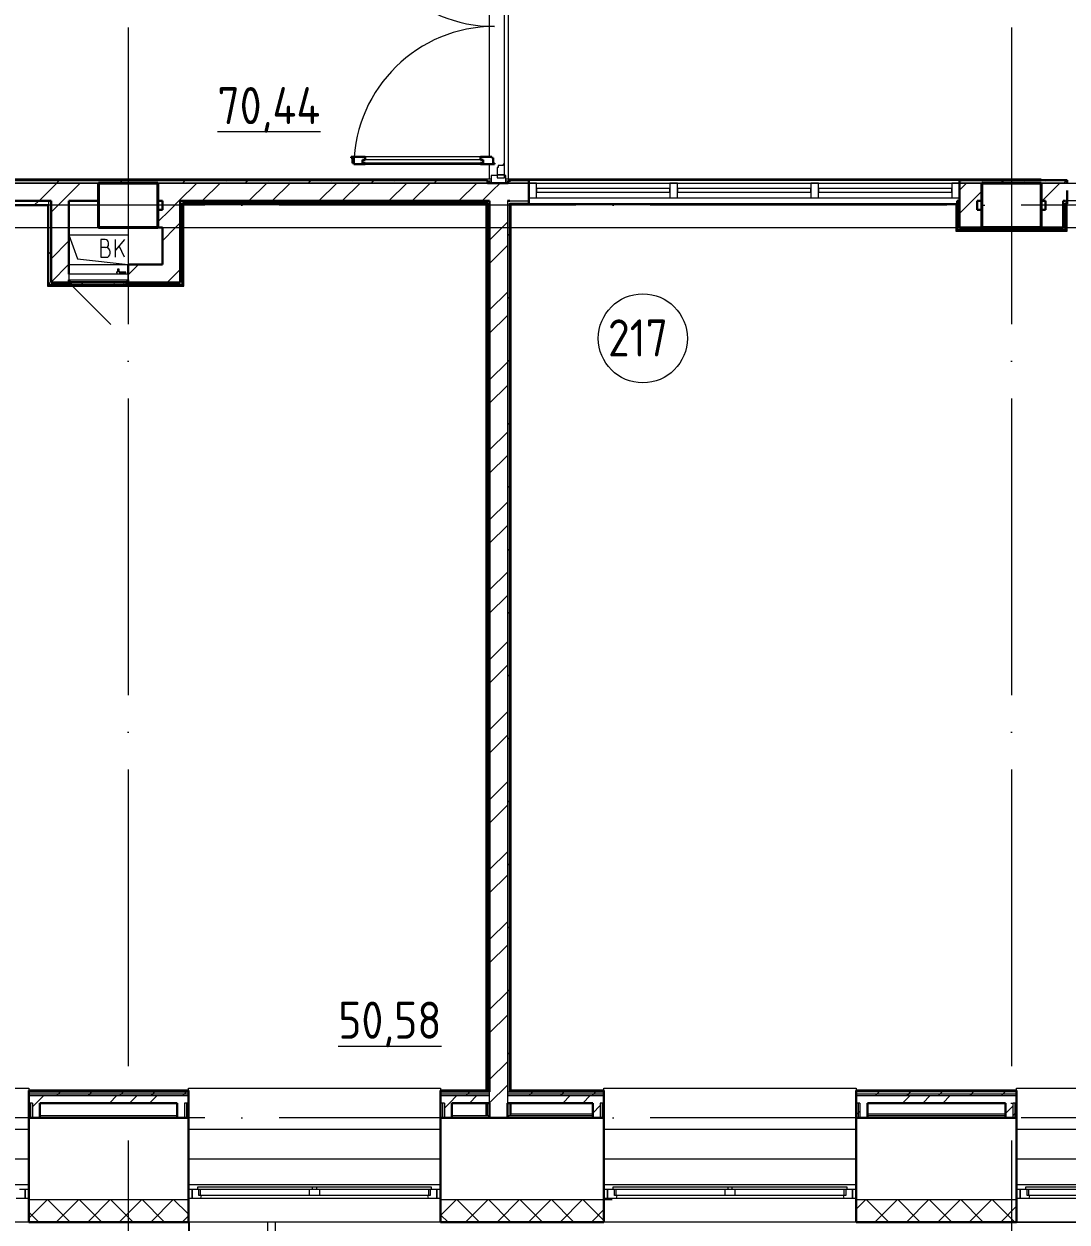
# Model space of a CAD drawing. Header units: millimetres. Extents: x -325553 to 627452, y -28539 to 738858.
# Drawn here: x 137564 to 144592, y 418577 to 426651 of the extents above; entities that cross this region are included whole.
import ezdxf

# ---------------------------------------------------------------- set-up
doc = ezdxf.new("R2010")
doc.units = ezdxf.units.MM
doc.linetypes.add('ADSK_Линия сетки', pattern=[25, 20, -2.5, 0, -2.5])
doc.linetypes.add('ADSK_Сверху', pattern=[450, 300, -150])
for name, color, linetype, lineweight in [('_ Окна', 7, 'Continuous', 9), ('Витраж', 7, 'Continuous', 9), ('Двери', 252, 'Continuous', 9), ('Крыша', 7, 'Continuous', 9), ('Линии', 7, 'Continuous', 9), ('Марки помещений', 252, 'Continuous', 20), ('Несущие колонны', 252, 'Continuous', 18), ('Оборудование', 8, 'Continuous', 18), ('Ограждение', 252, 'Continuous', 9), ('Окна', 252, 'Continuous', 9), ('Оси', 252, 'Continuous', 9), ('Панели витража', 252, 'Continuous', 9), ('Перекрытие', 252, 'Continuous', 18), ('Стены внутренние', 7, 'Continuous', 18), ('Стены наружные', 7, 'Continuous', 18), ('Стены штриховка', 7, 'Continuous', 9)]:
    doc.layers.add(name, color=color, linetype=linetype, lineweight=lineweight)
doc.layers.add('Двери открывание', color=7, linetype='Continuous', lineweight=9, true_color=0xc0c0c0)
doc.styles.add('GOST Common_2', font='', dxfattribs={"width": 0.9, "height": 250})
doc.styles.get('GOST Common_2').set_extended_font_data('GOST type B')

# ---------------------------------------------------------------- blocks, each defined once
blk = doc.blocks.new('2 этаж')
at = {"color": 251, "lineweight": 18, "true_color": 0x636466}
for p, q in [((137126, -12689.3), (137183.5, -12850.4)), ((137126, -12689.3), (137526, -12689.3)), ((137370.4, -12720), (137340.4, -12720)), ((137340.4, -12720), (137340.4, -12840)), ((137393.8, -12753.3), (137393.8, -12743.3)), ((137500.4, -12720), (137440.4, -12791.5)), ((137440.4, -12840), (137440.4, -12720)), ((137526, -12689.3), (137526, -12889.3)), ((137373.8, -12773.3), (137340.4, -12773.3)), ((137403.8, -12813.3), (137403.8, -12803.3)), ((137500.4, -12840), (137464.5, -12762.9)), ((137183.5, -12850.4), (137526, -12889.3)), ((137340.4, -12840), (137377.1, -12840))]:
    blk.add_line(p, q, dxfattribs=at)
for centre, radius, start, end in [((137370.4, -12743.3), 23.3, 0, 90), ((137373.8, -12753.3), 20, 270, 0), ((137373.8, -12803.3), 30, 0, 90), ((137377.1, -12813.3), 26.7, 270, 0)]:
    blk.add_arc(centre, radius, start, end, dxfattribs=at)
at = {"layer": '_ Окна', "color": 251, "lineweight": 18, "true_color": 0x636466}
for p, q in [((136831, -19121.3), (136793, -19121.3)), ((136831, -19179.3), (136831, -19121.3)), ((137994, -19121.3), (137956, -19121.3)), ((137956, -19121.3), (137956, -19179.3)), ((138002, -19162.3), (138002, -19121.3)), ((139560, -19121.3), (139560, -19162.3)), ((139606, -19121.3), (139568, -19121.3)), ((139606, -19179.3), (139606, -19121.3)), ((140794, -19121.3), (140756, -19121.3)), ((140756, -19121.3), (140756, -19179.3)), ((140802, -19162.3), (140802, -19121.3)), ((142360, -19121.3), (142360, -19162.3)), ((142406, -19121.3), (142368, -19121.3)), ((142406, -19179.3), (142406, -19121.3)), ((143574, -19121.3), (143536, -19121.3)), ((143536, -19121.3), (143536, -19179.3)), ((143582, -19162.3), (143582, -19121.3)), ((136771.6, -19179.3), (136831, -19179.3)), ((137956, -19179.3), (138015.5, -19179.3)), ((138014, -19162.3), (138002, -19162.3)), ((138015.5, -19179.3), (138020, -19162.3)), ((139542, -19162.3), (139546.6, -19179.3)), ((139546.6, -19179.3), (139606, -19179.3)), ((139560, -19162.3), (139548, -19162.3)), ((140756, -19179.3), (140815.5, -19179.3)), ((140814, -19162.3), (140802, -19162.3)), ((140815.5, -19179.3), (140820, -19162.3)), ((142342, -19162.3), (142346.6, -19179.3)), ((142346.6, -19179.3), (142406, -19179.3)), ((142360, -19162.3), (142348.2, -19162.3)), ((143536, -19179.3), (143595.5, -19179.3)), ((143594, -19162.3), (143582, -19162.3)), ((143595.5, -19179.3), (143600, -19162.3))]:
    blk.add_line(p, q, dxfattribs=at)
at = {"layer": '_ Окна', "color": 251, "true_color": 0x636466}
for p, q in [((136856, -19121.3), (136831, -19121.3)), ((136831, -19121.3), (136831, -19179.3)), ((137956, -19121.3), (137931, -19121.3)), ((137956, -19179.3), (137956, -19121.3)), ((139631, -19121.3), (139606, -19121.3)), ((139606, -19121.3), (139606, -19179.3)), ((140756, -19121.3), (140731, -19121.3)), ((140756, -19179.3), (140756, -19121.3)), ((142431, -19121.3), (142406, -19121.3)), ((142406, -19121.3), (142406, -19179.3)), ((143536, -19121.3), (143511, -19121.3)), ((143536, -19179.3), (143536, -19121.3)), ((136831, -19179.3), (136856, -19179.3)), ((137931, -19179.3), (137956, -19179.3)), ((139606, -19179.3), (139631, -19179.3)), ((140731, -19179.3), (140756, -19179.3)), ((142406, -19179.3), (142431, -19179.3)), ((143511, -19179.3), (143536, -19179.3))]:
    blk.add_line(p, q, dxfattribs=at)
at = {"layer": 'Витраж', "color": 251, "lineweight": 18, "true_color": 0x636466, "extrusion": (0, 0, -1)}
for p, q in [((139971, -12289.3), (139971, -12339.3)), ((140011, -12289.3), (139971, -12289.3)), ((139971, -12339.3), (140071, -12339.3)), ((140071, -12289.3), (140061, -12289.3)), ((140071, -12339.3), (140071, -12289.3)), ((140276, -12339.3), (140226, -12339.3)), ((140226, -12339.3), (140226, -12439.3)), ((140276, -12439.3), (140276, -12339.3)), ((141226, -12339.3), (141176, -12339.3)), ((141176, -12339.3), (141176, -12439.3)), ((141226, -12439.3), (141226, -12339.3)), ((142176, -12339.3), (142126, -12339.3)), ((142126, -12339.3), (142126, -12439.3)), ((142176, -12439.3), (142176, -12339.3)), ((140226, -12439.3), (140276, -12439.3)), ((141176, -12439.3), (141226, -12439.3)), ((142126, -12439.3), (142176, -12439.3))]:
    blk.add_line(p, q, dxfattribs=at)
at = {"layer": 'Витраж', "color": 251, "true_color": 0x636466}
for p, q in [((140276, -12339.3), (141176, -12339.3)), ((141226, -12339.3), (142126, -12339.3)), ((142176, -12339.3), (143076, -12339.3)), ((140276, -12439.3), (141176, -12439.3)), ((141226, -12439.3), (142126, -12439.3)), ((142176, -12439.3), (143076, -12439.3))]:
    blk.add_line(p, q, dxfattribs=at)
at = {"layer": 'Витраж', "color": 251, "lineweight": 18, "true_color": 0x636466}
for p, q in [((143126, -12339.3), (143076, -12339.3)), ((143076, -12339.3), (143076, -12439.3)), ((143126, -12439.3), (143126, -12339.3)), ((143076, -12439.3), (143126, -12439.3))]:
    blk.add_line(p, q, dxfattribs=at)
at = {"layer": 'Двери', "color": 251, "lineweight": 30, "true_color": 0x636466}
for p, q in [((139123, -12162.3), (139029, -12162.3)), ((139029, -12162.3), (139029, -12170.3)), ((139029, -12170.3), (139038, -12170.3)), ((139038, -12170.3), (139038, -12204.3)), ((139123, -12182.3), (139105, -12182.3)), ((139105, -12182.3), (139105, -12203.3)), ((139123, -12162.3), (139123, -12182.3)), ((139975, -12162.3), (139899, -12162.3)), ((139899, -12162.3), (139899, -12182.3)), ((139899, -12182.3), (139917, -12182.3)), ((139917, -12182.3), (139917, -12203.3)), ((139975, -12170.3), (139975, -12162.3)), ((139984, -12170.3), (139975, -12170.3)), ((139984, -12204.3), (139984, -12170.3)), ((139038, -12204.3), (139047, -12204.3)), ((139047, -12204.3), (139047, -12212.3)), ((139047, -12212.3), (139123, -12212.3)), ((139105, -12203.3), (139123, -12203.3)), ((139123, -12203.3), (139123, -12212.3)), ((139899, -12203.3), (139899, -12212.3)), ((139917, -12203.3), (139899, -12203.3)), ((139899, -12212.3), (139993, -12212.3)), ((139993, -12204.3), (139984, -12204.3)), ((139993, -12212.3), (139993, -12204.3))]:
    blk.add_line(p, q, dxfattribs=at)
at = {"layer": 'Двери', "color": 251, "true_color": 0x636466}
for p, q in [((139917, -12182.3), (139105, -12182.3)), ((139105, -12182.3), (139105, -12203.3)), ((139899, -12162.3), (139123, -12162.3)), ((139917, -12203.3), (139917, -12182.3)), ((139105, -12203.3), (139917, -12203.3)), ((139123, -12212.3), (139899, -12212.3)), ((140011, -12235.3), (140011, -12284.3)), ((140019, -12235.3), (140011, -12235.3)), ((140053, -12221.3), (140019, -12221.3)), ((140019, -12221.3), (140019, -12235.3)), ((140061, -12212.3), (140053, -12212.3)), ((140053, -12212.3), (140053, -12221.3)), ((140061, -12284.3), (140061, -12212.3)), ((140061, -12284.3), (140011, -12284.3)), ((140011, -12284.3), (140011, -12304.3)), ((140011, -12284.3), (140061, -12284.3)), ((140011, -12304.3), (140061, -12304.3)), ((140061, -12304.3), (140061, -12284.3))]:
    blk.add_line(p, q, dxfattribs=at)
at = {"layer": 'Двери открывание', "color": 251, "true_color": 0x636466}
for centre, start, end in [((139993, -10338.3), 181.09026, 270), ((139993, -12230.3), 90, 178.90974)]:
    blk.add_arc(centre, 946, start, end, dxfattribs=at)
at = {"layer": 'Крыша', "color": 251, "true_color": 0x636466}
blk.add_line((137931, -19341.3), (137931, -21148.7), dxfattribs=at)
at = {"layer": 'Линии', "color": 251, "linetype": 'ADSK_Сверху', "ltscale": 100, "true_color": 0x636466}
for p, q in [((117871, -12339.3), (151081, -12339.3)), ((117871, -12639.3), (151081, -12639.3))]:
    blk.add_line(p, q, dxfattribs=at)
at = {"layer": 'Марки помещений', "color": 251, "true_color": 0x636466}
blk.add_circle((140993, -13385.9), 300, dxfattribs=at)
at = {"layer": 'Несущие колонны', "color": 251, "lineweight": 40, "true_color": 0x636466}
for p, q in [((137326, -12339.3), (137726, -12339.3)), ((137326, -12639.3), (137326, -12339.3)), ((137726, -12339.3), (137326, -12339.3)), ((137726, -12339.3), (137726, -12639.3)), ((143276, -12339.3), (143676, -12339.3)), ((143276, -12639.3), (143276, -12339.3)), ((143676, -12339.3), (143276, -12339.3)), ((143676, -12339.3), (143676, -12639.3)), ((137326, -12459.3), (137326, -12639.3)), ((137726, -12639.3), (137726, -12459.3)), ((143276, -12459.3), (143276, -12639.3)), ((143676, -12639.3), (143676, -12459.3)), ((137726, -12639.3), (137326, -12639.3)), ((137326, -12639.3), (137726, -12639.3)), ((143676, -12639.3), (143276, -12639.3)), ((143276, -12639.3), (143676, -12639.3))]:
    blk.add_line(p, q, dxfattribs=at)
at = {"layer": 'Несущие колонны', "color": 251, "true_color": 0x636466}
for p, q in [((137326, -12339.3), (137326, -12459.3)), ((137726, -12459.3), (137726, -12339.3)), ((143276, -12339.3), (143276, -12459.3)), ((143676, -12459.3), (143676, -12339.3))]:
    blk.add_line(p, q, dxfattribs=at)
at = {"layer": 'Оборудование', "color": 251, "true_color": 0x636466}
for p, q in [((137126, -12954.3), (137126, -12990.6)), ((137526, -12954.3), (137126, -12954.3)), ((137126.9, -12991.6), (137525.1, -12991.6)), ((137133, -12991.6), (137133, -13001.3)), ((137454.7, -12938.9), (137446.4, -12938.9)), ((137446.4, -12938.9), (137446.4, -12943.9)), ((137446.4, -12943.9), (137454.7, -12943.9)), ((137449.9, -12938.3), (137449.9, -12954.3)), ((137469.2, -12938.3), (137449.9, -12938.3)), ((137453.4, -12936.4), (137451.4, -12938.3)), ((137453.4, -12918.9), (137453.4, -12936.4)), ((137465.6, -12918.9), (137453.4, -12918.9)), ((137465.6, -12936.4), (137453.4, -12936.4)), ((137510.2, -12938.9), (137464.3, -12938.9)), ((137464.3, -12943.9), (137510.2, -12943.9)), ((137465.6, -12936.4), (137465.6, -12918.9)), ((137467.6, -12938.3), (137465.6, -12936.4)), ((137469.2, -12954.3), (137469.2, -12938.3)), ((137510.2, -12943.9), (137510.2, -12938.9)), ((137519, -13001.3), (137519, -12991.6)), ((137526, -12990.6), (137526, -12954.3)), ((137126, -13009.3), (137408.8, -13292.1)), ((137134, -13002.3), (137518.1, -13002.3)), ((137145, -13003.8), (137145, -13009.3)), ((137145, -13009.3), (137507, -13009.3)), ((137429.5, -13009.3), (137429.5, -13011.3)), ((137429.5, -13011.3), (137433.5, -13011.3)), ((137494, -13011.3), (137433.5, -13011.3)), ((137494, -13011.3), (137498, -13011.3)), ((137498, -13011.3), (137498, -13009.3)), ((137507, -13009.3), (137507, -13003.8))]:
    blk.add_line(p, q, dxfattribs=at)
for points, knots in [([(137126, -12990.6), (137126, -12990.7), (137126, -12990.9), (137126.1, -12991.1), (137126.3, -12991.3), (137126.4, -12991.4), (137126.6, -12991.5), (137126.7, -12991.5), (137126.8, -12991.6), (137126.9, -12991.6)], [-1, -1, -1, -1, -0.833333, -0.666667, -0.5, -0.333333, -0.25, -0.166667, 0, 0, 0, 0]), ([(137525.1, -12991.6), (137525.2, -12991.6), (137525.3, -12991.5), (137525.4, -12991.5), (137525.6, -12991.4), (137525.7, -12991.3), (137525.9, -12991.1), (137526, -12990.9), (137526, -12990.7), (137526, -12990.6)], [0, 0, 0, 0, 0.166667, 0.25, 0.333333, 0.5, 0.666667, 0.833333, 1, 1, 1, 1]), ([(137133, -13001.3), (137133, -13001.4), (137133, -13001.5), (137133.1, -13001.8), (137133.2, -13001.9), (137133.4, -13002), (137133.5, -13002.1), (137133.6, -13002.2), (137133.8, -13002.2), (137133.9, -13002.3), (137134, -13002.3)], [-1, -1, -1, -1, -0.833333, -0.666667, -0.541667, -0.416667, -0.333333, -0.25, -0.166667, 0, 0, 0, 0]), ([(137143.5, -13002.3), (137143.6, -13002.3), (137143.8, -13002.3), (137144.1, -13002.4), (137144.2, -13002.5), (137144.4, -13002.6), (137144.6, -13002.7), (137144.7, -13002.9), (137144.8, -13003), (137144.9, -13003.2), (137145, -13003.5), (137145, -13003.7), (137145, -13003.8)], [-1, -1, -1, -1, -0.833333, -0.75, -0.666667, -0.583333, -0.5, -0.416667, -0.333333, -0.25, -0.166667, 0, 0, 0, 0]), ([(137507, -13003.8), (137507, -13003.7), (137507, -13003.5), (137507.1, -13003.2), (137507.2, -13003), (137507.3, -13002.9), (137507.5, -13002.7), (137507.6, -13002.6), (137507.8, -13002.5), (137508, -13002.4), (137508.2, -13002.3), (137508.4, -13002.3), (137508.5, -13002.3)], [0, 0, 0, 0, 0.166667, 0.25, 0.333333, 0.416667, 0.5, 0.583333, 0.666667, 0.75, 0.833333, 1, 1, 1, 1]), ([(137518.1, -13002.3), (137518.1, -13002.3), (137518.3, -13002.2), (137518.4, -13002.2), (137518.5, -13002.1), (137518.7, -13002), (137518.8, -13001.9), (137518.9, -13001.8), (137519, -13001.5), (137519, -13001.4), (137519, -13001.3)], [0, 0, 0, 0, 0.166667, 0.25, 0.333333, 0.416667, 0.541667, 0.666667, 0.833333, 1, 1, 1, 1])]:
    blk.add_open_spline(points, degree=3, knots=knots, dxfattribs=at)
at = {"layer": 'Ограждение', "color": 251, "true_color": 0x636466}
for p, q in [((139971, -12314.3), (133871, -12314.3)), ((139946, -12324.3), (139971, -12324.3)), ((143676, -12314.3), (140071, -12314.3)), ((140071, -12324.3), (140086, -12324.3)), ((143676, -12314.3), (143676, -12319.3)), ((136981, -12489.3), (136981, -13034.3)), ((137901, -12484.3), (137896, -12479.3)), ((137901, -13034.3), (137901, -12484.3)), ((137901, -12484.3), (139936, -12484.3)), ((139941, -12479.3), (139936, -12484.3)), ((139936, -12484.3), (139936, -18454.3)), ((140106, -12484.3), (140101, -12479.3)), ((140106, -18454.3), (140106, -12484.3)), ((140106, -12484.3), (143101, -12484.3)), ((143101, -12484.3), (143106, -12479.3)), ((143101, -12484.3), (143101, -12664.3)), ((143851, -12664.3), (143851, -12479.3)), ((143101, -12664.3), (143106, -12659.3)), ((143101, -12664.3), (143851, -12664.3)), ((143851, -12664.3), (143846, -12659.3)), ((136986, -13029.3), (136981, -13034.3)), ((136981, -13034.3), (137901, -13034.3)), ((137901, -13034.3), (137896, -13029.3)), ((135156, -18439.3), (136856, -18439.3)), ((136856, -18439.3), (136856, -18454.3)), ((137931, -18454.3), (137931, -18439.3)), ((137931, -18439.3), (139631, -18439.3)), ((139631, -18439.3), (139631, -18454.3)), ((140731, -18454.3), (140731, -18439.3)), ((140731, -18439.3), (142431, -18439.3)), ((142431, -18439.3), (142431, -18454.3)), ((143511, -18454.3), (143511, -18439.3)), ((143511, -18439.3), (145211, -18439.3)), ((139936, -18539.3), (139936, -18624.3)), ((139946, -18624.3), (139946, -18539.3)), ((140096, -18539.3), (140096, -18624.3)), ((140106, -18614.3), (140106, -18539.3)), ((140106, -18614.3), (140096, -18624.3)), ((140656, -18614.3), (140106, -18614.3)), ((143436, -18614.3), (142506, -18614.3)), ((135156, -18714.3), (136856, -18714.3)), ((137931, -18714.3), (139631, -18714.3)), ((140731, -18714.3), (142431, -18714.3)), ((143511, -18714.3), (145211, -18714.3)), ((135156, -18914.3), (136856, -18914.3)), ((137931, -18914.3), (139631, -18914.3)), ((140731, -18914.3), (142431, -18914.3)), ((143511, -18914.3), (145211, -18914.3)), ((135156, -19089.3), (136856, -19089.3)), ((137931, -19089.3), (139631, -19089.3)), ((140731, -19089.3), (142431, -19089.3)), ((143511, -19089.3), (145211, -19089.3))]:
    blk.add_line(p, q, dxfattribs=at)
at = {"layer": 'Окна', "color": 251, "true_color": 0x636466}
for p, q in [((137994, -19104.3), (138766, -19104.3)), ((137994, -19121.3), (137994, -19104.3)), ((138766, -19121.3), (137994, -19121.3)), ((138014, -19162.3), (138014, -19121.3)), ((138746, -19121.3), (138746, -19162.3)), ((138766, -19104.3), (138796, -19104.3)), ((138766, -19104.3), (138766, -19121.3)), ((138796, -19121.3), (138766, -19121.3)), ((138796, -19104.3), (139568, -19104.3)), ((138796, -19121.3), (138796, -19104.3)), ((139568, -19121.3), (138796, -19121.3)), ((138816, -19162.3), (138816, -19121.3)), ((139548, -19121.3), (139548, -19162.3)), ((139568, -19104.3), (139568, -19121.3)), ((140794, -19104.3), (141566, -19104.3)), ((140794, -19121.3), (140794, -19104.3)), ((141566, -19121.3), (140794, -19121.3)), ((140814, -19162.3), (140814, -19121.3)), ((141546, -19121.3), (141546, -19162.3)), ((141566, -19104.3), (141596, -19104.3)), ((141566, -19104.3), (141566, -19121.3)), ((141596, -19121.3), (141566, -19121.3)), ((141596, -19104.3), (142368, -19104.3)), ((141596, -19121.3), (141596, -19104.3)), ((142368, -19121.3), (141596, -19121.3)), ((141616, -19162.3), (141616, -19121.3)), ((142348, -19121.3), (142348, -19162.3)), ((142368, -19104.3), (142368, -19121.3)), ((143574, -19104.3), (144346, -19104.3)), ((143574, -19121.3), (143574, -19104.3)), ((144346, -19121.3), (143574, -19121.3)), ((143594, -19162.3), (143594, -19121.3)), ((138746, -19162.3), (138014, -19162.3)), ((138015.5, -19179.3), (139546.6, -19179.3)), ((138816, -19162.3), (138746, -19162.3)), ((139548, -19162.3), (138816, -19162.3)), ((141546, -19162.3), (140814, -19162.3)), ((140815.5, -19179.3), (142346.6, -19179.3)), ((141616, -19162.3), (141546, -19162.3)), ((142348, -19162.3), (141616, -19162.3)), ((144326, -19162.3), (143594, -19162.3)), ((143595.5, -19179.3), (145126.6, -19179.3))]:
    blk.add_line(p, q, dxfattribs=at)
at = {"layer": 'Оси', "color": 251, "linetype": 'ADSK_Линия сетки', "ltscale": 100, "true_color": 0x636466}
for p, q in [((137526, 33711.4), (137526, -32265.4)), ((143476, 33711.4), (143476, -30995.4)), ((170543.3, -12489.3), (93565.9, -12489.3)), ((170543.3, -18639.3), (93603.7, -18639.3))]:
    blk.add_line(p, q, dxfattribs=at)
at = {"layer": 'Панели витража', "color": 251, "lineweight": 18, "true_color": 0x636466}
for p, q in [((141176, -12376.8), (140276, -12376.8)), ((140276, -12376.8), (140276, -12401.8)), ((140276, -12401.8), (141176, -12401.8)), ((141176, -12401.8), (141176, -12376.8)), ((142126, -12376.8), (141226, -12376.8)), ((141226, -12376.8), (141226, -12401.8)), ((141226, -12401.8), (142126, -12401.8)), ((142126, -12401.8), (142126, -12376.8)), ((143076, -12376.8), (142176, -12376.8)), ((142176, -12376.8), (142176, -12401.8)), ((142176, -12401.8), (143076, -12401.8)), ((143076, -12401.8), (143076, -12376.8))]:
    blk.add_line(p, q, dxfattribs=at)
at = {"layer": 'Перекрытие', "color": 251, "ltscale": 100, "true_color": 0x636466}
for p, q in [((140058.9, -10356.3), (140058.9, -12212.3)), ((137126, -12689.3), (137526, -12689.3)), ((137526, -12689.3), (137526, -12889.3))]:
    blk.add_line(p, q, dxfattribs=at)
at = {"layer": 'Стены внутренние', "color": 251, "lineweight": 30, "true_color": 0x636466}
for p, q in [((136856, -18639.3), (136856, -19341.3)), ((137856, -18639.3), (136931, -18639.3)), ((137931, -19341.3), (137931, -18639.3)), ((139631, -18639.3), (139631, -19341.3)), ((140656, -18639.3), (139706, -18639.3)), ((140731, -19341.3), (140731, -18639.3)), ((142431, -18639.3), (142431, -19341.3)), ((143436, -18639.3), (142506, -18639.3)), ((143511, -19341.3), (143511, -18639.3)), ((136856, -19341.3), (137931, -19341.3)), ((139631, -19341.3), (140731, -19341.3)), ((142431, -19341.3), (143511, -19341.3))]:
    blk.add_line(p, q, dxfattribs=at)
at = {"layer": 'Стены внутренние', "color": 251, "true_color": 0x636466}
for p, q in [((136856, -19189.3), (137931, -19189.3)), ((139631, -19189.3), (140787, -19189.3)), ((142431, -19189.3), (143511, -19189.3)), ((136856, -19341.3), (135156, -19341.3)), ((139631, -19341.3), (137931, -19341.3)), ((137939, -26219.8), (137939, -19341.3)), ((138466, -26219.8), (138466, -19341.3)), ((138516, -19341.3), (138516, -26219.8)), ((142431, -19341.3), (140731, -19341.3)), ((145211, -19341.3), (143511, -19341.3))]:
    blk.add_line(p, q, dxfattribs=at)
at = {"layer": 'Стены внутренние', "color": 251, "linetype": 'Continuous', "lineweight": 9, "true_color": 0x636466}
for p, q in [((136892, -19278.3), (136981, -19189.3)), ((137132.6, -19339.3), (136982.6, -19189.3)), ((137043.2, -19339.3), (137193.2, -19189.3)), ((137344.8, -19339.3), (137194.8, -19189.3)), ((137255.3, -19339.3), (137405.3, -19189.3)), ((137556.9, -19339.3), (137406.9, -19189.3)), ((137467.4, -19339.3), (137617.4, -19189.3)), ((137769, -19339.3), (137619, -19189.3)), ((137679.6, -19339.3), (137829.6, -19189.3)), ((137929, -19287.1), (137831.2, -19189.3)), ((139633, -19295), (139738.8, -19189.3)), ((139890.3, -19339.3), (139740.3, -19189.3)), ((139800.9, -19339.3), (139950.9, -19189.3)), ((140102.5, -19339.3), (139952.5, -19189.3)), ((140013, -19339.3), (140163, -19189.3)), ((140314.6, -19339.3), (140164.6, -19189.3)), ((140225.2, -19339.3), (140375.2, -19189.3)), ((140526.7, -19339.3), (140376.7, -19189.3)), ((140437.3, -19339.3), (140587.3, -19189.3)), ((140731, -19331.4), (140588.9, -19189.3)), ((142431, -19254.7), (142496.5, -19189.3)), ((142648.1, -19339.3), (142498.1, -19189.3)), ((142558.6, -19339.3), (142708.6, -19189.3)), ((142860.2, -19339.3), (142710.2, -19189.3)), ((142770.7, -19339.3), (142920.7, -19189.3)), ((143072.3, -19339.3), (142922.3, -19189.3)), ((142982.9, -19339.3), (143132.9, -19189.3)), ((143284.5, -19339.3), (143134.5, -19189.3)), ((143195, -19339.3), (143345, -19189.3)), ((143496.6, -19339.3), (143346.6, -19189.3)), ((136892, -19310.8), (136858, -19276.8)), ((136858, -19312.3), (136892, -19278.3)), ((139678.2, -19339.3), (139633, -19294.1)), ((140649.4, -19339.3), (140731, -19257.7)), ((143407.1, -19339.3), (143511, -19235.4)), ((136920.5, -19339.3), (136892, -19310.8)), ((137347.6, -19339.3), (137346.4, -19341.3)), ((137582.2, -19339.3), (137581.1, -19341.3)), ((137891.7, -19339.3), (137929, -19301.9)), ((140397.8, -19339.3), (140396.7, -19341.3)), ((140653.2, -19341.3), (140652, -19339.3)), ((142435.9, -19339.3), (142433, -19336.3))]:
    blk.add_line(p, q, dxfattribs=at)
at = {"layer": 'Стены наружные', "color": 251, "true_color": 0x636466}
for p, q in [((140086, -10259.3), (140086, -12314.3)), ((139961, -12162.3), (139961, -10406.3)), ((139961, -12314.3), (139961, -12212.3)), ((137326, -12459.3), (137326, -12339.3)), ((137726, -12339.3), (137726, -12459.3)), ((139961, -12339.3), (139961, -12324.3)), ((140226, -12319.3), (143126, -12319.3)), ((143276, -12459.3), (143276, -12339.3)), ((143676, -12339.3), (143676, -12459.3)), ((143106, -12479.3), (140226, -12479.3)), ((145351, -12459.3), (143851, -12459.3)), ((137126, -12889.3), (137526, -12889.3)), ((136931, -18624.3), (137856, -18624.3)), ((139706, -18624.3), (139953.5, -18624.3)), ((139953.5, -18624.3), (139953.5, -18639.3)), ((140088.5, -18624.3), (140656, -18624.3)), ((140088.5, -18624.3), (140088.5, -18639.3)), ((142506, -18624.3), (143436, -18624.3)), ((142971, -19346.3), (142971, -19341.3)), ((143511, -19341.3), (145211, -19341.3)), ((143511, -19341.3), (143511, -19346.3))]:
    blk.add_line(p, q, dxfattribs=at)
at = {"layer": 'Стены наружные', "color": 251, "lineweight": 30, "true_color": 0x636466}
for p, q in [((139941, -12319.3), (135871, -12319.3)), ((137326, -12339.3), (137726, -12339.3)), ((139941, -12324.3), (139941, -12319.3)), ((139946, -12324.3), (139941, -12324.3)), ((139946, -12339.3), (139946, -12324.3)), ((140086, -12339.3), (139946, -12339.3)), ((140101, -12324.3), (140086, -12324.3)), ((140086, -12324.3), (140086, -12339.3)), ((140226, -12319.3), (140101, -12319.3)), ((140101, -12319.3), (140101, -12324.3)), ((140226, -12479.3), (140226, -12319.3)), ((143126, -12639.3), (143126, -12319.3)), ((143851, -12319.3), (143126, -12319.3)), ((143276, -12339.3), (143676, -12339.3)), ((143851, -12339.3), (143851, -12319.3)), ((143851, -12479.3), (143851, -12389.3)), ((136231, -12459.3), (137006, -12459.3)), ((136231, -12489.3), (136986, -12489.3)), ((136986, -12489.3), (136986, -13029.3)), ((137006, -12459.3), (137006, -13009.3)), ((137126, -12459.3), (137326, -12459.3)), ((137126, -12954.3), (137126, -12459.3)), ((137726, -12459.3), (137756, -12459.3)), ((137756, -12459.3), (137756, -12519.3)), ((137876, -12459.3), (139961, -12459.3)), ((137876, -13009.3), (137876, -12459.3)), ((137891, -12474.3), (139946, -12474.3)), ((137891, -13024.3), (137891, -12474.3)), ((137896, -13029.3), (137896, -12479.3)), ((137896, -12479.3), (139941, -12479.3)), ((139941, -12479.3), (139941, -18454.3)), ((139946, -12474.3), (139946, -18459.3)), ((139961, -18464.3), (139961, -12459.3)), ((140081, -12459.3), (140096, -12459.3)), ((140096, -12474.3), (140096, -18459.3)), ((140101, -12479.3), (140226, -12479.3)), ((140101, -18454.3), (140101, -12479.3)), ((143111, -12479.3), (143106, -12479.3)), ((143106, -12479.3), (143106, -12659.3)), ((143126, -12459.3), (143111, -12459.3)), ((143111, -12654.3), (143111, -12459.3)), ((143246, -12459.3), (143276, -12459.3)), ((143246, -12519.3), (143246, -12459.3)), ((143676, -12459.3), (143706, -12459.3)), ((143706, -12459.3), (143706, -12519.3)), ((143826, -12459.3), (143841, -12459.3)), ((143826, -12639.3), (143826, -12459.3)), ((143841, -12474.3), (143846, -12474.3)), ((143841, -12654.3), (143841, -12474.3)), ((143846, -12479.3), (143851, -12479.3)), ((143846, -12659.3), (143846, -12479.3)), ((137756, -12519.3), (137726, -12519.3)), ((137726, -12519.3), (137726, -12639.3)), ((143276, -12519.3), (143246, -12519.3)), ((143276, -12639.3), (143276, -12519.3)), ((143706, -12519.3), (143676, -12519.3)), ((143676, -12519.3), (143676, -12639.3)), ((137726, -12639.3), (137756, -12639.3)), ((137756, -12639.3), (137756, -12889.3)), ((143106, -12659.3), (143846, -12659.3)), ((143111, -12654.3), (143841, -12654.3)), ((143126, -12639.3), (143826, -12639.3)), ((137756, -12889.3), (137526, -12889.3)), ((137526, -12889.3), (137526, -12954.3)), ((137126, -13009.3), (137126, -12990.9)), ((137526, -12990.9), (137526, -13009.3)), ((136986, -13029.3), (137896, -13029.3)), ((136991, -13009.3), (136991, -13024.3)), ((136991, -13024.3), (137891, -13024.3)), ((137145, -13009.3), (137006, -13009.3)), ((137876, -13009.3), (137507, -13009.3)), ((137931, -18454.3), (136856, -18454.3)), ((136856, -18454.3), (136856, -18639.3)), ((137931, -18639.3), (137931, -18454.3)), ((139631, -18454.3), (139631, -18639.3)), ((139941, -18454.3), (139631, -18454.3)), ((139946, -18459.3), (139941, -18459.3)), ((140096, -18459.3), (140096, -18459.3)), ((140096, -18459.3), (140731, -18459.3)), ((140731, -18459.3), (140096, -18459.3)), ((140731, -18454.3), (140101, -18454.3)), ((140731, -18459.3), (140731, -18454.3)), ((140731, -18639.3), (140731, -18459.3)), ((143511, -18454.3), (142431, -18454.3)), ((142431, -18454.3), (142431, -18459.3)), ((142431, -18459.3), (142431, -18639.3)), ((142431, -18459.3), (143511, -18459.3)), ((143511, -18459.3), (142431, -18459.3)), ((143511, -18459.3), (143511, -18454.3)), ((143511, -18639.3), (143511, -18459.3)), ((136931, -18539.3), (137856, -18539.3)), ((136931, -18639.3), (136931, -18539.3)), ((137856, -18539.3), (137856, -18639.3)), ((139706, -18539.3), (139961, -18539.3)), ((139706, -18639.3), (139706, -18539.3)), ((139961, -18539.3), (139961, -18639.3)), ((140081, -18639.3), (140081, -18539.3)), ((140081, -18539.3), (140656, -18539.3)), ((140656, -18539.3), (140656, -18639.3)), ((142506, -18539.3), (143436, -18539.3)), ((142506, -18639.3), (142506, -18539.3)), ((143436, -18539.3), (143436, -18639.3)), ((136856, -18639.3), (136931, -18639.3)), ((137856, -18639.3), (137931, -18639.3)), ((139631, -18639.3), (139706, -18639.3)), ((140656, -18639.3), (140731, -18639.3)), ((142431, -18639.3), (142506, -18639.3)), ((143436, -18639.3), (143511, -18639.3))]:
    blk.add_line(p, q, dxfattribs=at)
at = {"layer": 'Стены наружные', "color": 251, "linetype": 'Continuous', "lineweight": 9, "true_color": 0x636466}
for p, q in [((136845.7, -12324.3), (136850.7, -12319.3)), ((136916.4, -12324.3), (136921.4, -12319.3)), ((136924.9, -12459.3), (137044.9, -12339.3)), ((136987.1, -12324.3), (136992.1, -12319.3)), ((137042.8, -12339.3), (137057.8, -12324.3)), ((137057.8, -12324.3), (137062.8, -12319.3)), ((137082.1, -12459.3), (137202.1, -12339.3)), ((137128.5, -12324.3), (137133.5, -12319.3)), ((137199.2, -12324.3), (137204.2, -12319.3)), ((137269.9, -12324.3), (137274.9, -12319.3)), ((137340.7, -12324.3), (137345.7, -12319.3)), ((137411.4, -12324.3), (137416.4, -12319.3)), ((137467.1, -12339.3), (137482.1, -12324.3)), ((137482.1, -12324.3), (137487.1, -12319.3)), ((137552.8, -12324.3), (137557.8, -12319.3)), ((137623.5, -12324.3), (137628.5, -12319.3)), ((137694.2, -12324.3), (137699.2, -12319.3)), ((137764.9, -12324.3), (137769.9, -12319.3)), ((137835.6, -12324.3), (137840.6, -12319.3)), ((137867.9, -12459.3), (137987.9, -12339.3)), ((137891.3, -12339.3), (137906.3, -12324.3)), ((137906.3, -12324.3), (137911.3, -12319.3)), ((137977.1, -12324.3), (137982.1, -12319.3)), ((138025, -12459.3), (138145, -12339.3)), ((138047.8, -12324.3), (138052.8, -12319.3)), ((138118.5, -12324.3), (138123.5, -12319.3)), ((138189.2, -12324.3), (138194.2, -12319.3)), ((138259.9, -12324.3), (138264.9, -12319.3)), ((138315.6, -12339.3), (138330.6, -12324.3)), ((138330.6, -12324.3), (138335.6, -12319.3)), ((138339.3, -12459.3), (138459.3, -12339.3)), ((138401.3, -12324.3), (138406.3, -12319.3)), ((138472, -12324.3), (138477, -12319.3)), ((138496.5, -12459.3), (138616.5, -12339.3)), ((138542.7, -12324.3), (138547.7, -12319.3)), ((138613.4, -12324.3), (138618.4, -12319.3)), ((138684.2, -12324.3), (138689.2, -12319.3)), ((138739.9, -12339.3), (138754.9, -12324.3)), ((138754.9, -12324.3), (138759.9, -12319.3)), ((138810.8, -12459.3), (138930.8, -12339.3)), ((138825.6, -12324.3), (138830.6, -12319.3)), ((138896.3, -12324.3), (138901.3, -12319.3)), ((138967, -12324.3), (138972, -12319.3)), ((138967.9, -12459.3), (139087.9, -12339.3)), ((139037.7, -12324.3), (139042.7, -12319.3)), ((139108.4, -12324.3), (139113.4, -12319.3)), ((139164.1, -12339.3), (139179.1, -12324.3)), ((139179.1, -12324.3), (139184.1, -12319.3)), ((139249.8, -12324.3), (139254.8, -12319.3)), ((139282.3, -12459.3), (139402.3, -12339.3)), ((139320.6, -12324.3), (139325.6, -12319.3)), ((139391.3, -12324.3), (139396.3, -12319.3)), ((139439.4, -12459.3), (139559.4, -12339.3)), ((139462, -12324.3), (139467, -12319.3)), ((139532.7, -12324.3), (139537.7, -12319.3)), ((139588.4, -12339.3), (139603.4, -12324.3)), ((139603.4, -12324.3), (139608.4, -12319.3)), ((139674.1, -12324.3), (139679.1, -12319.3)), ((139744.8, -12324.3), (139749.8, -12319.3)), ((139753.7, -12459.3), (139873.7, -12339.3)), ((139815.5, -12324.3), (139820.5, -12319.3)), ((139886.2, -12324.3), (139891.2, -12319.3)), ((139980.9, -12389.3), (140030.9, -12339.3)), ((140101, -12321.6), (140103.4, -12319.3)), ((140169.1, -12324.3), (140174.1, -12319.3)), ((143126, -12387.2), (143174, -12339.3)), ((143138.9, -12324.3), (143143.9, -12319.3)), ((143209.6, -12324.3), (143214.6, -12319.3)), ((143280.4, -12324.3), (143285.4, -12319.3)), ((143351.1, -12324.3), (143356.1, -12319.3)), ((143406.8, -12339.3), (143421.8, -12324.3)), ((143421.8, -12324.3), (143426.8, -12319.3)), ((143492.5, -12324.3), (143497.5, -12319.3)), ((143563.2, -12324.3), (143568.2, -12319.3)), ((143633.9, -12324.3), (143638.9, -12319.3)), ((143682.6, -12459.3), (143802.6, -12339.3)), ((143704.6, -12324.3), (143709.6, -12319.3)), ((143775.3, -12324.3), (143780.3, -12319.3)), ((143831, -12339.3), (143846, -12324.3)), ((143846, -12324.3), (143851, -12319.3)), ((139910.9, -12459.3), (139961, -12409.1)), ((139961, -12409.1), (139980.9, -12389.3)), ((143211.1, -12459.3), (143276, -12394.4)), ((136892.8, -12489.3), (136922.8, -12459.3)), ((137006, -12535.3), (137082.1, -12459.3)), ((137807.9, -12519.3), (137867.9, -12459.3)), ((137891, -12481), (137896, -12476)), ((137896, -12476), (137897.8, -12474.3)), ((137963.5, -12479.3), (137968.5, -12474.3)), ((138034.2, -12479.3), (138039.2, -12474.3)), ((138104.9, -12479.3), (138109.9, -12474.3)), ((138175.6, -12479.3), (138180.6, -12474.3)), ((138180.6, -12474.3), (138195.6, -12459.3)), ((138246.3, -12479.3), (138251.3, -12474.3)), ((138317, -12479.3), (138322, -12474.3)), ((138387.7, -12479.3), (138392.7, -12474.3)), ((138458.4, -12479.3), (138463.4, -12474.3)), ((138529.2, -12479.3), (138534.2, -12474.3)), ((138599.9, -12479.3), (138604.9, -12474.3)), ((138604.9, -12474.3), (138619.9, -12459.3)), ((138670.6, -12479.3), (138675.6, -12474.3)), ((138741.3, -12479.3), (138746.3, -12474.3)), ((138812, -12479.3), (138817, -12474.3)), ((138882.7, -12479.3), (138887.7, -12474.3)), ((138953.4, -12479.3), (138958.4, -12474.3)), ((139024.1, -12479.3), (139029.1, -12474.3)), ((139029.1, -12474.3), (139044.1, -12459.3)), ((139094.8, -12479.3), (139099.8, -12474.3)), ((139165.6, -12479.3), (139170.6, -12474.3)), ((139236.3, -12479.3), (139241.3, -12474.3)), ((139307, -12479.3), (139312, -12474.3)), ((139377.7, -12479.3), (139382.7, -12474.3)), ((139448.4, -12479.3), (139453.4, -12474.3)), ((139453.4, -12474.3), (139468.4, -12459.3)), ((139519.1, -12479.3), (139524.1, -12474.3)), ((139589.8, -12479.3), (139594.8, -12474.3)), ((139660.5, -12479.3), (139665.5, -12474.3)), ((139731.2, -12479.3), (139736.2, -12474.3)), ((139802, -12479.3), (139807, -12474.3)), ((139872.7, -12479.3), (139877.7, -12474.3)), ((139877.7, -12474.3), (139892.7, -12459.3)), ((139941, -12481.6), (139943.4, -12479.3)), ((139943.4, -12479.3), (139946, -12476.6)), ((140155.5, -12479.3), (140160.5, -12474.3)), ((140225.2, -12459.3), (140226, -12458.4)), ((143106, -12498.6), (143111, -12493.6)), ((143126, -12544.4), (143211.1, -12459.3)), ((136986, -12537.5), (136991, -12532.5)), ((137726, -12601.1), (137807.9, -12519.3)), ((137891, -12551.7), (137896, -12546.7)), ((139941, -12552.3), (139946, -12547.3)), ((140096, -12538.8), (140101, -12533.8)), ((143106, -12569.3), (143111, -12564.3)), ((143841, -12541.4), (143846, -12536.4)), ((136986, -12608.2), (136991, -12603.2)), ((136986, -12678.9), (136991, -12673.9)), ((137756, -12728.3), (137845, -12639.3)), ((137845, -12639.3), (137876, -12608.3)), ((137891, -12622.4), (137896, -12617.4)), ((139941, -12623), (139946, -12618)), ((139961, -12723.4), (140081, -12603.4)), ((140096, -12609.5), (140101, -12604.5)), ((140096, -12680.2), (140101, -12675.2)), ((143106, -12640), (143111, -12635)), ((143111, -12635), (143126, -12620)), ((143157.5, -12659.3), (143162.5, -12654.3)), ((143228.2, -12659.3), (143233.2, -12654.3)), ((143298.9, -12659.3), (143303.9, -12654.3)), ((143369.6, -12659.3), (143374.6, -12654.3)), ((143440.3, -12659.3), (143445.3, -12654.3)), ((143511, -12659.3), (143516, -12654.3)), ((143516, -12654.3), (143531, -12639.3)), ((143581.8, -12659.3), (143586.8, -12654.3)), ((143652.5, -12659.3), (143657.5, -12654.3)), ((143723.2, -12659.3), (143728.2, -12654.3)), ((143793.9, -12659.3), (143798.9, -12654.3)), ((143816.9, -12639.3), (143826, -12630.1)), ((143841, -12612.1), (143846, -12607.1)), ((136986, -12749.6), (136991, -12744.6)), ((137006, -12849.6), (137126, -12729.6)), ((137891, -12693.1), (137896, -12688.1)), ((139941, -12693.8), (139946, -12688.8)), ((140081, -12695.2), (140096, -12680.2)), ((140096, -12750.9), (140101, -12745.9)), ((136986, -12820.3), (136991, -12815.3)), ((136991, -12815.3), (137006, -12800.3)), ((137876, -12778.9), (137891, -12763.9)), ((137891, -12763.9), (137896, -12758.9)), ((137891, -12834.6), (137896, -12829.6)), ((139941, -12764.5), (139946, -12759.5)), ((139941, -12835.2), (139946, -12830.2)), ((139961, -12880.6), (140081, -12760.6)), ((140096, -12821.6), (140101, -12816.6)), ((136986, -12891), (136991, -12886)), ((137006, -13006.8), (137126, -12886.8)), ((137526, -12958.3), (137595, -12889.3)), ((137891, -12905.3), (137896, -12900.3)), ((139941, -12905.9), (139946, -12900.9)), ((140096, -12892.3), (140101, -12887.3)), ((136986, -12961.7), (136991, -12956.7)), ((137789.3, -13009.3), (137876, -12922.6)), ((137891, -12976), (137896, -12971)), ((139941, -12976.6), (139946, -12971.6)), ((140096, -12963), (140101, -12958)), ((136989.2, -13029.3), (136994.2, -13024.3)), ((137059.9, -13029.3), (137064.9, -13024.3)), ((137130.6, -13029.3), (137135.6, -13024.3)), ((137201.3, -13029.3), (137206.3, -13024.3)), ((137206.3, -13024.3), (137221.3, -13009.3)), ((137272.1, -13029.3), (137277.1, -13024.3)), ((137342.8, -13029.3), (137347.8, -13024.3)), ((137413.5, -13029.3), (137418.5, -13024.3)), ((137484.2, -13029.3), (137489.2, -13024.3)), ((137554.9, -13029.3), (137559.9, -13024.3)), ((137625.6, -13029.3), (137630.6, -13024.3)), ((137630.6, -13024.3), (137645.6, -13009.3)), ((137696.3, -13029.3), (137701.3, -13024.3)), ((137767, -13029.3), (137772, -13024.3)), ((137837.7, -13029.3), (137842.7, -13024.3)), ((139941, -13047.3), (139946, -13042.3)), ((139961, -13194.9), (140081, -13074.9)), ((140096, -13033.7), (140101, -13028.7)), ((139941, -13118), (139946, -13113)), ((140081, -13119.4), (140096, -13104.4)), ((140096, -13104.4), (140101, -13099.4)), ((139941, -13188.7), (139946, -13183.7)), ((139961, -13352), (140081, -13232)), ((140096, -13175.1), (140101, -13170.1)), ((140096, -13245.9), (140101, -13240.9)), ((139941, -13259.4), (139946, -13254.4)), ((140096, -13316.6), (140101, -13311.6)), ((139941, -13330.1), (139946, -13325.1)), ((139941, -13400.9), (139946, -13395.9)), ((140096, -13387.3), (140101, -13382.3)), ((139941, -13471.6), (139946, -13466.6)), ((140096, -13458), (140101, -13453)), ((139941, -13542.3), (139946, -13537.3)), ((139961, -13666.4), (140081, -13546.4)), ((140081, -13543.7), (140096, -13528.7)), ((140096, -13528.7), (140101, -13523.7)), ((139941, -13613), (139946, -13608)), ((140096, -13599.4), (140101, -13594.4)), ((139941, -13683.7), (139946, -13678.7)), ((139961, -13823.5), (140081, -13703.5)), ((140096, -13670.1), (140101, -13665.1)), ((139941, -13754.4), (139946, -13749.4)), ((140096, -13740.8), (140101, -13735.8)), ((139941, -13825.1), (139946, -13820.1)), ((140096, -13811.5), (140101, -13806.5)), ((140096, -13882.3), (140101, -13877.3)), ((139941, -13895.8), (139946, -13890.8)), ((139941, -13966.5), (139946, -13961.5)), ((140081, -13968), (140096, -13953)), ((140096, -13953), (140101, -13948)), ((139941, -14037.3), (139946, -14032.3)), ((139961, -14137.8), (140081, -14017.8)), ((140096, -14023.7), (140101, -14018.7)), ((139941, -14108), (139946, -14103)), ((140096, -14094.4), (140101, -14089.4)), ((139941, -14178.7), (139946, -14173.7)), ((139961, -14295), (140081, -14175)), ((140096, -14165.1), (140101, -14160.1)), ((139941, -14249.4), (139946, -14244.4)), ((140096, -14235.8), (140101, -14230.8)), ((139941, -14320.1), (139946, -14315.1)), ((140096, -14306.5), (140101, -14301.5)), ((139941, -14390.8), (139946, -14385.8)), ((140081, -14392.2), (140096, -14377.2)), ((140096, -14377.2), (140101, -14372.2)), ((140096, -14447.9), (140101, -14442.9)), ((139941, -14461.5), (139946, -14456.5)), ((139941, -14532.2), (139946, -14527.2)), ((139961, -14609.3), (140081, -14489.3)), ((140096, -14518.7), (140101, -14513.7)), ((139941, -14602.9), (139946, -14597.9)), ((140096, -14589.4), (140101, -14584.4)), ((139941, -14673.7), (139946, -14668.7)), ((139961, -14766.4), (140081, -14646.4)), ((140096, -14660.1), (140101, -14655.1)), ((139941, -14744.4), (139946, -14739.4)), ((140096, -14730.8), (140101, -14725.8)), ((139941, -14815.1), (139946, -14810.1)), ((140081, -14816.5), (140096, -14801.5)), ((140096, -14801.5), (140101, -14796.5)), ((139941, -14885.8), (139946, -14880.8)), ((140096, -14872.2), (140101, -14867.2)), ((139941, -14956.5), (139946, -14951.5)), ((139961, -15080.7), (140081, -14960.7)), ((140096, -14942.9), (140101, -14937.9)), ((140096, -15013.6), (140101, -15008.6)), ((139941, -15027.2), (139946, -15022.2)), ((139941, -15097.9), (139946, -15092.9)), ((140096, -15084.3), (140101, -15079.3)), ((139941, -15168.6), (139946, -15163.6)), ((139961, -15237.9), (140081, -15117.9)), ((140096, -15155), (140101, -15150)), ((139941, -15239.3), (139946, -15234.3)), ((140081, -15240.8), (140096, -15225.8)), ((140096, -15225.8), (140101, -15220.8)), ((139941, -15310), (139946, -15305)), ((140096, -15296.5), (140101, -15291.5)), ((139941, -15380.8), (139946, -15375.8)), ((140096, -15367.2), (140101, -15362.2)), ((139941, -15451.5), (139946, -15446.5)), ((139961, -15552.2), (140081, -15432.2)), ((140096, -15437.9), (140101, -15432.9)), ((139941, -15522.2), (139946, -15517.2)), ((140096, -15508.6), (140101, -15503.6)), ((140096, -15579.3), (140101, -15574.3)), ((139941, -15592.9), (139946, -15587.9)), ((139941, -15663.6), (139946, -15658.6)), ((139961, -15709.4), (140081, -15589.4)), ((140081, -15665), (140096, -15650)), ((140096, -15650), (140101, -15645)), ((139941, -15734.3), (139946, -15729.3)), ((140096, -15720.7), (140101, -15715.7)), ((139941, -15805), (139946, -15800)), ((140096, -15791.4), (140101, -15786.4)), ((139941, -15875.7), (139946, -15870.7)), ((139961, -16023.7), (140081, -15903.7)), ((140096, -15862.2), (140101, -15857.2)), ((139941, -15946.4), (139946, -15941.4)), ((140096, -15932.9), (140101, -15927.9)), ((139941, -16017.2), (139946, -16012.2)), ((139961, -16180.8), (140081, -16060.8)), ((140096, -16003.6), (140101, -15998.6)), ((139941, -16087.9), (139946, -16082.9)), ((140081, -16089.3), (140096, -16074.3)), ((140096, -16074.3), (140101, -16069.3)), ((140096, -16145), (140101, -16140)), ((139941, -16158.6), (139946, -16153.6)), ((139941, -16229.3), (139946, -16224.3)), ((140096, -16215.7), (140101, -16210.7)), ((139941, -16300), (139946, -16295)), ((140096, -16286.4), (140101, -16281.4)), ((139941, -16370.7), (139946, -16365.7)), ((139961, -16495.1), (140081, -16375.1)), ((140096, -16357.1), (140101, -16352.1)), ((139941, -16441.4), (139946, -16436.4)), ((140096, -16427.8), (140101, -16422.8)), ((139941, -16512.1), (139946, -16507.1)), ((139961, -16652.3), (140081, -16532.3)), ((140081, -16513.6), (140096, -16498.6)), ((140096, -16498.6), (140101, -16493.6)), ((139941, -16582.8), (139946, -16577.8)), ((140096, -16569.3), (140101, -16564.3)), ((139941, -16653.6), (139946, -16648.6)), ((140096, -16640), (140101, -16635)), ((140096, -16710.7), (140101, -16705.7)), ((139941, -16724.3), (139946, -16719.3)), ((139941, -16795), (139946, -16790)), ((140096, -16781.4), (140101, -16776.4)), ((139941, -16865.7), (139946, -16860.7)), ((139961, -16966.6), (140081, -16846.6)), ((140096, -16852.1), (140101, -16847.1)), ((139941, -16936.4), (139946, -16931.4)), ((140081, -16937.8), (140096, -16922.8)), ((140096, -16922.8), (140101, -16917.8)), ((139941, -17007.1), (139946, -17002.1)), ((139961, -17123.8), (140081, -17003.8)), ((140096, -16993.5), (140101, -16988.5)), ((139941, -17077.8), (139946, -17072.8)), ((140096, -17064.2), (140101, -17059.2)), ((139941, -17148.5), (139946, -17143.5)), ((140096, -17134.9), (140101, -17129.9)), ((139941, -17219.2), (139946, -17214.2)), ((140096, -17205.7), (140101, -17200.7)), ((140096, -17276.4), (140101, -17271.4)), ((139941, -17289.9), (139946, -17284.9)), ((139941, -17360.7), (139946, -17355.7)), ((139961, -17438.1), (140081, -17318.1)), ((140081, -17362.1), (140096, -17347.1)), ((140096, -17347.1), (140101, -17342.1)), ((139941, -17431.4), (139946, -17426.4)), ((140096, -17417.8), (140101, -17412.8)), ((139941, -17502.1), (139946, -17497.1)), ((139961, -17595.2), (140081, -17475.2)), ((140096, -17488.5), (140101, -17483.5)), ((139941, -17572.8), (139946, -17567.8)), ((140096, -17559.2), (140101, -17554.2)), ((139941, -17643.5), (139946, -17638.5)), ((140096, -17629.9), (140101, -17624.9)), ((139941, -17714.2), (139946, -17709.2)), ((140096, -17700.6), (140101, -17695.6)), ((139941, -17784.9), (139946, -17779.9)), ((139961, -17909.5), (140081, -17789.5)), ((140081, -17786.3), (140096, -17771.3)), ((140096, -17771.3), (140101, -17766.3)), ((140096, -17842.1), (140101, -17837.1)), ((139941, -17855.6), (139946, -17850.6)), ((139941, -17926.3), (139946, -17921.3)), ((140096, -17912.8), (140101, -17907.8)), ((139941, -17997.1), (139946, -17992.1)), ((139961, -18066.7), (140081, -17946.7)), ((140096, -17983.5), (140101, -17978.5)), ((139941, -18067.8), (139946, -18062.8)), ((140096, -18054.2), (140101, -18049.2)), ((139941, -18138.5), (139946, -18133.5)), ((140096, -18124.9), (140101, -18119.9)), ((139941, -18209.2), (139946, -18204.2)), ((140081, -18210.6), (140096, -18195.6)), ((140096, -18195.6), (140101, -18190.6)), ((139941, -18279.9), (139946, -18274.9)), ((139961, -18381), (140081, -18261)), ((140096, -18266.3), (140101, -18261.3)), ((139941, -18350.6), (139946, -18345.6)), ((140096, -18337), (140101, -18332)), ((140096, -18407.7), (140101, -18402.7)), ((136856, -18465.8), (136857.5, -18464.3)), ((136857.5, -18464.3), (136862.5, -18459.3)), ((136862.5, -18459.3), (136867.5, -18454.3)), ((136906.8, -18539.3), (136956.8, -18489.3)), ((136933.2, -18459.3), (136938.2, -18454.3)), ((137003.9, -18459.3), (137008.9, -18454.3)), ((137044.6, -18489.3), (137057.1, -18476.8)), ((137057.1, -18476.8), (137069.6, -18464.3)), ((137074.6, -18459.3), (137079.6, -18454.3)), ((137145.4, -18459.3), (137150.4, -18454.3)), ((137216.1, -18459.3), (137221.1, -18454.3)), ((137256.8, -18489.3), (137269.3, -18476.8)), ((137269.3, -18476.8), (137281.8, -18464.3)), ((137281.8, -18464.3), (137286.8, -18459.3)), ((137286.8, -18459.3), (137291.8, -18454.3)), ((137357.5, -18459.3), (137362.5, -18454.3)), ((137400.3, -18539.3), (137450.3, -18489.3)), ((137428.2, -18459.3), (137433.2, -18454.3)), ((137468.9, -18489.3), (137481.4, -18476.8)), ((137481.4, -18476.8), (137493.9, -18464.3)), ((137498.9, -18459.3), (137503.9, -18454.3)), ((137535.2, -18539.3), (137585.2, -18489.3)), ((137569.6, -18459.3), (137574.6, -18454.3)), ((137640.3, -18459.3), (137645.3, -18454.3)), ((137670.2, -18539.3), (137720.2, -18489.3)), ((137681, -18489.3), (137693.5, -18476.8)), ((137693.5, -18476.8), (137706, -18464.3)), ((137706, -18464.3), (137711, -18459.3)), ((137711, -18459.3), (137716, -18454.3)), ((137781.8, -18459.3), (137786.8, -18454.3)), ((137852.5, -18459.3), (137857.5, -18454.3)), ((137893.2, -18489.3), (137905.7, -18476.8)), ((137905.7, -18476.8), (137918.2, -18464.3)), ((137923.2, -18459.3), (137928.2, -18454.3)), ((139690.3, -18539.3), (139740.3, -18489.3)), ((139690.9, -18459.3), (139695.9, -18454.3)), ((139761.6, -18459.3), (139766.6, -18454.3)), ((139802.4, -18489.3), (139814.9, -18476.8)), ((139814.9, -18476.8), (139827.4, -18464.3)), ((139825.2, -18539.3), (139875.2, -18489.3)), ((139827.4, -18464.3), (139832.4, -18459.3)), ((139832.4, -18459.3), (139837.4, -18454.3)), ((139903.1, -18459.3), (139908.1, -18454.3)), ((139941, -18421.3), (139946, -18416.3)), ((139961, -18538.1), (140081, -18418.1)), ((140115.2, -18459.3), (140120.2, -18454.3)), ((140185.9, -18459.3), (140190.9, -18454.3)), ((140226.6, -18489.3), (140239.1, -18476.8)), ((140239.1, -18476.8), (140251.6, -18464.3)), ((140251.6, -18464.3), (140256.6, -18459.3)), ((140256.6, -18459.3), (140261.6, -18454.3)), ((140327.3, -18459.3), (140332.3, -18454.3)), ((140398, -18459.3), (140403, -18454.3)), ((140438.8, -18489.3), (140451.3, -18476.8)), ((140451.3, -18476.8), (140463.8, -18464.3)), ((140453.6, -18539.3), (140503.6, -18489.3)), ((140468.8, -18459.3), (140473.8, -18454.3)), ((140539.5, -18459.3), (140544.5, -18454.3)), ((140588.5, -18539.3), (140638.5, -18489.3)), ((140610.2, -18459.3), (140615.2, -18454.3)), ((140650.9, -18489.3), (140663.4, -18476.8)), ((140663.4, -18476.8), (140675.9, -18464.3)), ((140675.9, -18464.3), (140680.9, -18459.3)), ((140680.9, -18459.3), (140685.9, -18454.3)), ((142448.7, -18459.3), (142453.7, -18454.3)), ((142519.4, -18459.3), (142524.4, -18454.3)), ((142560.1, -18489.3), (142572.6, -18476.8)), ((142572.6, -18476.8), (142585.1, -18464.3)), ((142590.1, -18459.3), (142595.1, -18454.3)), ((142660.8, -18459.3), (142665.8, -18454.3)), ((142731.5, -18459.3), (142736.5, -18454.3)), ((142743.5, -18539.3), (142793.5, -18489.3)), ((142772.2, -18489.3), (142784.7, -18476.8)), ((142784.7, -18476.8), (142797.2, -18464.3)), ((142797.2, -18464.3), (142802.2, -18459.3)), ((142802.2, -18459.3), (142807.2, -18454.3)), ((142872.9, -18459.3), (142877.9, -18454.3)), ((142878.5, -18539.3), (142928.5, -18489.3)), ((142943.6, -18459.3), (142948.6, -18454.3)), ((142984.3, -18489.3), (142996.8, -18476.8)), ((142996.8, -18476.8), (143009.3, -18464.3)), ((143013.4, -18539.3), (143063.4, -18489.3)), ((143014.3, -18459.3), (143019.3, -18454.3)), ((143085.1, -18459.3), (143090.1, -18454.3)), ((143155.8, -18459.3), (143160.8, -18454.3)), ((143196.5, -18489.3), (143209, -18476.8)), ((143209, -18476.8), (143221.5, -18464.3)), ((143221.5, -18464.3), (143226.5, -18459.3)), ((143226.5, -18459.3), (143231.5, -18454.3)), ((143297.2, -18459.3), (143302.2, -18454.3)), ((143367.9, -18459.3), (143372.9, -18454.3)), ((143408.6, -18489.3), (143421.1, -18476.8)), ((143421.1, -18476.8), (143433.6, -18464.3)), ((143438.6, -18459.3), (143443.6, -18454.3)), ((143509.3, -18459.3), (143511, -18457.6)), ((136881, -18565.1), (136906.8, -18539.3)), ((139656, -18573.5), (139690.3, -18539.3)), ((139960.1, -18539.3), (139961, -18538.4)), ((140656, -18606.7), (140706, -18556.7)), ((140723.5, -18539.3), (140731, -18531.7)), ((143436, -18610.1), (143486, -18560.1)), ((143506.9, -18539.3), (143511, -18535.1)), ((139652.4, -18639.3), (139656, -18635.6)), ((140713, -18639.3), (140718.5, -18633.8)), ((140718.5, -18633.8), (140731, -18621.3)), ((142431, -18618.3), (142443.5, -18605.8)), ((142443.5, -18605.8), (142456, -18593.3)), ((143486, -18624), (143498.5, -18611.5)), ((143498.5, -18611.5), (143511, -18599))]:
    blk.add_line(p, q, dxfattribs=at)
at = {"layer": 'Стены штриховка', "color": 251, "true_color": 0x636466}
for p, q in [((139941, -12324.3), (135871, -12324.3)), ((137326, -12339.3), (135871, -12339.3)), ((139946, -12339.3), (137726, -12339.3)), ((140226, -12339.3), (140086, -12339.3)), ((140226, -12324.3), (140101, -12324.3)), ((143851, -12324.3), (143126, -12324.3)), ((143276, -12339.3), (143126, -12339.3)), ((143851, -12339.3), (143676, -12339.3)), ((136986, -12489.3), (136991, -12489.3)), ((136991, -13009.3), (136991, -12459.3)), ((139946, -12474.3), (139946, -12459.3)), ((140081, -12459.3), (140081, -18539.3)), ((140096, -12459.3), (140226, -12459.3)), ((140096, -12474.3), (140226, -12474.3)), ((143841, -12459.3), (143851, -12459.3)), ((143846, -12474.3), (143851, -12474.3)), ((137931, -18459.3), (136856, -18459.3)), ((136856, -18464.3), (137931, -18464.3)), ((137931, -18464.3), (136856, -18464.3)), ((136856, -18476.8), (137931, -18476.8)), ((136856, -18489.3), (137931, -18489.3)), ((139941, -18459.3), (139631, -18459.3)), ((139631, -18464.3), (139961, -18464.3)), ((139961, -18464.3), (139631, -18464.3)), ((139631, -18476.8), (139961, -18476.8)), ((139631, -18489.3), (139961, -18489.3)), ((139946, -18459.3), (139961, -18459.3)), ((139961, -18539.3), (139961, -18464.3)), ((140081, -18464.3), (140731, -18464.3)), ((140081, -18476.8), (140731, -18476.8)), ((140081, -18489.3), (140731, -18489.3)), ((143511, -18464.3), (142431, -18464.3)), ((142431, -18476.8), (143511, -18476.8)), ((142431, -18489.3), (143511, -18489.3)), ((136881, -18539.3), (136856, -18539.3)), ((136868.5, -18539.3), (136868.5, -18639.3)), ((136881, -18539.3), (136881, -18639.3)), ((137931, -18539.3), (137906, -18539.3)), ((137906, -18539.3), (137906, -18639.3)), ((137918.5, -18539.3), (137918.5, -18639.3)), ((139656, -18539.3), (139631, -18539.3)), ((139643.5, -18539.3), (139643.5, -18639.3)), ((139656, -18539.3), (139656, -18639.3)), ((140731, -18539.3), (140706, -18539.3)), ((140706, -18539.3), (140706, -18639.3)), ((140718.5, -18539.3), (140718.5, -18639.3)), ((142456, -18539.3), (142431, -18539.3)), ((142443.5, -18539.3), (142443.5, -18639.3)), ((142456, -18539.3), (142456, -18639.3)), ((143511, -18539.3), (143486, -18539.3)), ((143486, -18539.3), (143486, -18639.3)), ((143498.5, -18539.3), (143498.5, -18639.3)), ((136858, -19265.3), (136856, -19265.3)), ((136858, -19265.3), (136858, -19339.3)), ((137931, -19265.3), (137929, -19265.3)), ((137929, -19339.3), (137929, -19265.3)), ((139633, -19265.3), (139631, -19265.3)), ((139633, -19265.3), (139633, -19339.3)), ((142433, -19265.3), (142431, -19265.3)), ((142433, -19265.3), (142433, -19339.3)), ((143511, -19265.3), (143509, -19265.3)), ((143509, -19339.3), (143509, -19265.3)), ((136858, -19339.3), (137929, -19339.3)), ((139633, -19339.3), (140731, -19339.3)), ((142433, -19339.3), (143509, -19339.3))]:
    blk.add_line(p, q, dxfattribs=at)
at = {"layer": 'Марки помещений', "color": 251, "true_color": 0x636466, "style": 'GOST Common_2', "width": 0.9}
for s, p in [('%%U70,44', (138127.2, -11942.6)), ('217', (140758.1, -13508.2)), ('%%U50,58', (138941.2, -18105.9))]:
    blk.add_text(s, height=250, dxfattribs=at).set_placement(p)

msp = doc.modelspace()

# ---------------------------------------------------------------- block references
msp.add_blockref('2 этаж', (740.6, 437918.3))

doc.saveas('drawing.dxf')
